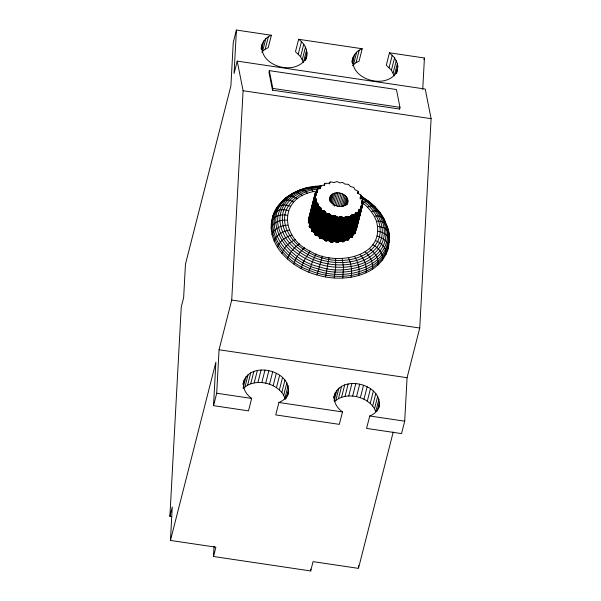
<?xml version="1.0" encoding="UTF-8"?>
<svg xmlns="http://www.w3.org/2000/svg" width="601" height="601" viewBox="0 0 601 601"><rect width="100%" height="100%" fill="white"/><g stroke="black" fill="none" stroke-linecap="round" stroke-linejoin="round"><path stroke-width="0.9" d="M348.813 239.04L348.032 239.964L345.124 239.964L343.404 241.722L340.038 241.249L337.709 242.564L334.472 241.489L331.444 242.233L328.364 240.588L325.472 240.768L323.669 238.995L320.153 238.402L318.425 236.05L315.202 234.931L314.421 232.572L311.543 230.927L311.551 228.583L309.199 226.509L309.853 225.217M357.798 193.575L358.143 191.268L354.958 189.706L353.801 187.392L350.481 186.565L348.407 184.349L344.884 184.079L342.593 182.404L340.046 182.914L336.785 181.555L333.968 182.591L330.633 181.81L328.597 183.358L325.066 183.305L324.255 185.679M358.256 191.802L358.421 193.469L361.058 195.348L360.818 197.924L362.651 199.682L361.517 201.898L362.809 204.363L360.946 206.03L361.426 208.562L358.842 210.027L358.752 212.078L356.062 212.694L355.214 213.603L348.565 239.686M314.901 234.42L321.25 208.923L320.468 207.473L317.997 206.248L317.884 203.739L315.6 201.846L316.329 199.487L314.654 197.12L316.171 194.949L315.232 192.898L317.456 191.291L317.396 188.782L319.8 188.045L320.694 185.626L323.864 185.146L324.743 183.733M287.706 395.105C294.896 370.764 248.506 358.947 243.082 383.723M378.532 408.605C385.722 384.264 339.332 372.447 333.908 397.223M171.751 516.59L169.895 516.312L181.262 306.961L183.643 297.645L185.454 264.2L230.889 85.951L233.256 42.468L236.418 30.05L271.389 35.249L268.219 47.667L265.206 49.154L261.66 52.182M393.242 431.969L358.466 568.381L313.053 561.635L310.679 570.95L213.49 556.503L215.864 547.188L170.451 540.434L172.269 506.996L169.895 516.312M243.533 381.951C242.308 388.539 246.523 394.737 251.661 398.433L248.498 410.859L213.528 405.66L215.887 362.185L170.451 540.434M213.528 405.66L216.698 393.234L219.057 349.759L231.723 300.072L243.089 90.721L237.222 61.107L425.238 89.053L431.105 118.667L419.738 328.018L407.072 377.706L404.706 421.181L401.543 433.606L366.572 428.408L369.743 415.99C374.461 414.149 378.645 410.228 379.441 405.051M236.418 30.05L234.059 73.525L237.222 61.107M213.49 556.503L214.046 546.286M361.411 202.041C368.135 206.827 373.664 213.475 376.474 221.296C391.251 219.342 390.229 239.483 388.156 248.799C378.991 277.369 342.292 282.628 317.043 274.942C291.981 268.467 263.831 244.171 272.974 215.767C278.744 200.681 293.341 190.141 309.064 187.489L311.205 188.834L313.309 191.644L316.855 191.065M376.474 221.296C386.27 258.52 333.48 266.438 310.078 251.128C280.87 237.861 278.075 198.375 313.309 191.644M310.679 570.95L310.777 569.094M358.519 567.457L358.617 565.594M422.728 89.444L424.434 57.996L389.463 52.798L386.3 65.224L391.409 70.189L394.226 75.906L397.396 63.488L394.572 57.764L389.463 52.798M309.214 218.614L309.169 217.292M305.864 59.334C309.042 51.874 305.007 43.572 298.637 39.298L295.467 51.724L300.575 56.689L303.4 62.406L306.563 49.988M334.359 395.45C333.134 402.039 337.349 408.237 342.495 411.933L339.325 424.359L275.746 414.908L278.909 402.49C283.634 400.649 287.819 396.728 288.615 391.552M396.69 72.834L397.832 66.418L397.396 63.488M328.987 257.641L325.569 276.911M388.156 248.799C389.373 242.248 382.777 237.425 377.127 236.02M389.125 242.564L388.832 232.918L386.721 225.135M385.94 254.711C387.119 248.093 381.072 242.714 375.43 240.565M387.299 229.665C385.819 215.068 373.011 203.484 361.036 196.166M382.544 260.188C383.701 253.532 378.322 247.657 372.808 244.78M378.021 265.094C379.186 258.438 374.573 252.157 369.337 248.551M372.485 269.331C373.657 262.705 369.885 256.116 365.07 251.811M366.039 272.816C367.241 266.235 364.356 259.444 360.119 254.493M269.301 70.633L268.993 72.39L272.516 90.165L399.673 109.066L399.981 107.316L396.457 89.534L269.301 70.633L272.824 88.415L272.516 90.165M358.827 275.468C360.067 268.94 358.076 262.066 354.567 256.529M351.007 277.234C352.299 270.758 351.172 263.899 348.55 257.889M342.735 278.068L343.509 267.28L342.194 258.535M355.214 213.603L354.748 214.963L351.457 215.12L349.527 216.938L346.769 216.39L344.042 217.72L340.805 216.645L338.017 217.419L335.11 215.812L331.805 215.924L329.258 213.821L326.486 213.558L324.758 211.206L321.896 210.365L321.204 209.396M334.201 277.962L335.681 267.182L335.621 258.453M347.859 201.207C345.537 210.62 327.936 206.293 329.987 196.91C334.494 187.865 352.389 195.025 346.927 205.001M261.074 48.749C261.6 42.648 265.604 37.292 271.389 35.249M261.563 49.755L263.824 40.883M262.66 51.055L265.83 38.629M265.206 49.154L268.369 36.736M298.276 54.067L301.447 41.649M300.575 56.689L303.745 44.264M302.303 59.491L305.466 47.073M305.195 60.017L307.006 52.918M305.413 60.273L306.765 55.78M243.074 384.565L244.434 379.239M243.037 388.291L245.974 376.759M243.871 388.096L244.938 387.006L248.108 374.581M244.938 387.006L247.604 385.203L250.767 372.778M247.604 385.203L250.722 383.821L253.885 371.395M250.722 383.821L254.193 382.905L257.363 370.479M254.193 382.905L257.927 382.476L261.089 370.058M257.927 382.476L261.803 382.559L264.966 370.133M261.803 382.559L265.71 383.137L268.872 370.712M308.884 217.923L315.375 192.583M308.914 218.103L315.502 192.448M308.982 218.276L315.668 192.335M309.079 218.448L315.412 193.605M309.883 224.03L308.328 222.145L315.548 193.77M308.373 222.325L315.014 196.519M308.456 222.498L315.788 194.04M308.576 222.663L314.909 197.819M315.3 197L315.976 194.333M316.284 192.989L317.29 188.924M308.726 222.821L315.059 197.977M316.494 192.335L317.538 188.661M308.914 222.956L315.247 198.112M315.653 196.414L316.103 194.641M316.637 192.455L317.32 189.788M316.584 192.996L317.719 188.556M316.787 192.756L317.914 188.481M309.222 223.189L315.555 198.345M316.877 193.064L317.553 190.397M309.492 223.452L315.825 198.608M309.718 223.73L316.051 198.886M309.177 226.329L315.668 200.989M309.267 226.69L316.216 199.186M309.68 225.473L316.329 199.487M309.372 226.862L316.336 199.795M309.507 227.02L315.841 202.176M285.227 399.62C283.627 391.935 276.55 386.736 269.526 384.204L272.696 371.779M309.673 227.163L316.006 202.319M309.868 227.291L316.201 202.447M351.84 62.346C352.426 56.224 356.378 50.8 362.215 48.749L359.052 61.167L356.032 62.654L352.486 65.682M319.747 188.737L320.566 185.762M310.086 227.396L316.419 202.552M320.032 188.511L320.694 185.626M320.017 188.819L320.851 185.514M320.363 188.083L321.039 185.424M310.454 227.569L316.787 202.725M352.396 63.255L354.658 54.383M310.792 227.787L317.125 202.943M311.093 228.027L317.426 203.183M311.348 228.29L317.681 203.446M311.551 228.583L317.884 203.739M311.664 228.883L317.997 204.04M353.486 64.555L356.656 52.129M311.408 230.393L318.049 204.348M311.461 230.746L318.042 204.656M311.543 230.927L317.876 206.083M311.664 231.092L317.997 206.248M311.821 231.242L318.154 206.398M312.002 231.385L318.335 206.541M312.204 231.498L318.538 206.654M273.154 385.722L276.317 373.296M312.43 231.588L318.763 206.744M312.663 231.655L318.996 206.812M324.36 185.348L324.923 183.425M356.032 62.654L359.203 50.236M313.061 231.761L319.394 206.917M313.452 231.911L319.785 207.067M313.812 232.099L320.145 207.255M314.135 232.317L320.468 207.473M314.421 232.572L320.754 207.728M314.631 232.857L320.964 208.014M314.781 233.158L321.114 208.314M314.879 233.458L321.212 208.615M314.886 234.067L321.25 208.923M314.962 234.6L321.295 209.757M315.067 234.773L321.4 209.929M315.202 234.931L321.535 210.087M276.475 387.645L279.638 375.227M315.375 235.081L321.7 210.237M315.563 235.209L321.896 210.365M315.78 235.307L322.113 210.463M316.006 235.389L322.339 210.545M316.246 235.434L322.579 210.59M329.498 183.981L329.957 182.208M316.487 235.457L322.82 210.613M316.892 235.487L323.225 210.643M317.305 235.569L323.631 210.726M317.696 235.69L324.029 210.846M318.079 235.847L324.412 211.004M318.425 236.05L324.758 211.206M279.39 389.921L282.553 377.503M318.718 236.298L325.051 211.454M318.958 236.569L325.291 211.725M319.154 236.862L325.487 212.018M319.289 237.162L325.622 212.318M319.409 237.65L325.689 212.626M319.492 237.831L325.825 212.987M319.612 237.996L325.945 213.152M319.762 238.146L326.095 213.302M329.603 199.412L330.512 195.866M319.942 238.289L326.275 213.445M320.153 238.402L326.486 213.558M329.701 201.147L331.286 194.934M320.371 238.492L326.704 213.648M320.611 238.559L326.936 213.716M320.844 238.589L327.177 213.746M330.257 202.131L332.293 194.146M281.816 392.483L284.979 380.065M321.084 238.597L327.417 213.753M321.31 238.574L327.643 213.731M321.7 238.529L328.033 213.686M331.234 202.394L333.495 193.522M322.106 238.529L328.439 213.686M322.519 238.574L328.852 213.731M322.925 238.665L329.258 213.821M332.143 203.731L334.855 193.086M323.315 238.8L329.649 213.956M283.68 395.255L286.85 382.837M323.669 238.995L330.002 214.151M323.984 239.228L330.317 214.384M324.262 239.483L330.595 214.64M333.172 205.272L336.335 192.846M324.487 239.761L330.82 214.918M324.66 240.062L330.993 215.218M324.758 240.235L331.091 215.391M324.901 240.392L331.234 215.549M284.927 398.147L288.097 385.729M325.066 240.543L331.399 215.699M325.261 240.663L331.594 215.819M325.472 240.768L331.805 215.924M334.502 206.12L337.897 192.816M325.704 240.851L332.037 216.007M325.945 240.896L332.27 216.052M326.178 240.918L332.511 216.075M286.204 398.425L288.69 388.667M326.411 240.911L332.744 216.067M326.636 240.866L332.969 216.022M326.839 240.798L333.172 215.954M287.413 396.082L287.864 394.309M327.184 240.678L333.517 215.834M336.312 205.414L339.475 192.989M327.56 240.603L333.893 215.759M327.958 240.573L334.291 215.729M328.364 240.588L334.697 215.744M328.777 240.655L335.11 215.812M337.649 206.676L341.045 193.364M329.168 240.783L335.501 215.939M329.543 240.956L335.876 216.112M329.881 241.166L336.214 216.322M330.189 241.399L336.522 216.563M339.37 206.353L342.54 193.935M330.445 241.67L336.778 216.826M330.603 241.82L336.936 216.976M330.783 241.963L337.116 217.119M330.986 242.075L337.319 217.231M331.211 242.165L337.544 217.322M331.444 242.233L337.777 217.389M331.684 242.263L338.017 217.419M340.977 206.203L343.922 194.671M331.917 242.271L338.25 217.427M332.15 242.248L338.483 217.404M332.361 242.188L338.694 217.344M332.556 242.113L338.889 217.269M332.721 242L339.054 217.156M332.999 241.812L339.332 216.969M333.33 241.67L339.655 216.826M342.427 206.211L345.147 195.558M333.683 241.564L340.016 216.721M334.066 241.504L340.399 216.66M334.472 241.489L340.805 216.645M343.689 206.331L346.176 196.572M334.877 241.542L341.21 216.698M335.283 241.647L341.616 216.803M335.666 241.79L341.999 216.946M344.951 205.662L346.987 197.684M336.034 241.978L342.367 217.134M336.365 242.195L342.69 217.352M336.552 242.323L342.886 217.479M345.966 205.054L347.543 198.848M336.77 242.428L343.103 217.585M336.996 242.504L343.329 217.66M346.709 204.468L347.836 200.035M337.236 242.556L343.569 217.712M337.477 242.571L343.81 217.727M337.709 242.564L344.042 217.72M337.927 242.526L344.26 217.682M338.138 242.458L344.463 217.615M338.318 242.361L344.643 217.517M338.468 242.241L344.801 217.397M338.581 242.105L344.914 217.261M338.784 241.857L345.117 217.021M339.039 241.655L345.365 216.811M339.332 241.474L345.665 216.63M339.67 241.347L346.003 216.503M340.038 241.249L346.371 216.413M340.436 241.234L346.769 216.39M340.842 241.264L347.175 216.42M341.255 241.332L347.588 216.488M341.653 241.452L347.987 216.608M342.029 241.61L348.362 216.766M342.254 241.7L348.588 216.856M342.487 241.767L348.82 216.923M342.728 241.797L349.061 216.953M342.961 241.805L349.294 216.961M343.194 241.782L349.527 216.938M343.404 241.722L349.737 216.886M343.599 241.647L349.932 216.803M343.764 241.534L350.233 216.563M343.997 241.256L350.503 215.969M344.328 240.558L350.661 215.714M344.546 240.325L350.879 215.481M344.816 240.122L351.149 215.278M345.124 239.964L351.457 215.12M389.102 67.575L392.273 55.149M345.492 239.867L351.825 215.023M345.883 239.822L352.216 214.978M357.805 193.402L358.256 191.629M346.281 239.814L352.614 214.97M346.694 239.859L353.027 215.015M347.1 239.949L353.433 215.105M347.34 239.994L353.666 215.15M347.573 240.017L353.906 215.173M347.806 240.009L354.139 215.166M348.032 239.964L354.365 215.12M391.409 70.189L394.572 57.764M348.234 239.897L354.567 215.053M348.415 239.807L354.748 214.963M348.685 239.544L355.522 213.077M348.88 238.447L355.754 212.859M349.421 237.703L356.062 212.694M349.729 237.538L356.408 212.566M360.382 196.782L360.833 195.009M360.284 197.834L360.968 195.167M360.194 198.495L361.058 195.348M350.075 237.41L356.776 212.491M360.209 199.074L361.111 195.52M360.367 198.698L361.133 195.701M350.451 237.335L357.174 212.453M350.841 237.297L351.247 237.312L357.58 212.469M393.129 72.991L396.299 60.573M351.247 237.312L357.82 212.469M351.487 237.312L358.046 212.446M351.713 237.29L358.842 210.027M354.477 227.787L352.584 236.606L351.931 237.237M354.928 226.006L356.28 220.687M356.739 218.907L358.985 209.764M352.118 237.155L359.218 209.539M352.284 237.049L358.872 211.229M352.419 236.914L359.496 209.351M352.509 234.871L353.478 234.044L359.811 209.201M361.554 202.883L362.463 199.337M361.607 203.281L362.576 199.502M353.478 234.044L360.164 209.088M361.742 203.228L362.651 199.682M360.825 207.292L361.276 205.519M361.734 203.754L362.681 199.863M353.839 233.932L360.547 209.028M360.848 207.969L361.524 205.309M354.214 233.864L360.773 208.983M354.44 233.827L360.976 208.915M360.916 208.675L361.817 205.129M354.643 233.759L355.221 233.083L355.679 229.717M356.13 227.944L359.3 215.519M359.751 213.746L360.427 211.086M360.878 209.306L361.329 207.533M354.823 233.669L362.538 203.491M354.973 233.549L362.343 204.911M355.176 233.248L362.538 204.716M355.484 229.973L356.31 229.514L362.816 204.009M396.021 73.517L397.832 66.418M356.31 229.514L362.831 204.19M396.239 73.773L397.599 69.28M333.901 398.065L335.26 392.738M334.088 400.905L336.8 390.259M334.704 401.596L335.771 400.506L338.934 388.081M423.983 59.769L424.434 57.996M335.771 400.506L338.431 398.703L341.601 386.278M338.431 398.703L341.548 397.321L344.711 384.895M341.548 397.321L345.019 396.405L348.189 383.979M345.019 396.405L348.753 395.976L351.916 383.558M348.753 395.976L352.629 396.059L355.792 383.633M352.629 396.059L356.536 396.637L359.699 384.212M378.923 399.229L375.76 411.655C373.379 404.751 367.016 400.086 360.36 397.704L363.522 385.279M363.981 399.222L367.151 386.796M367.301 401.145L370.464 388.727M370.216 403.429L373.386 391.003M372.643 405.991L375.813 393.565M374.506 408.755L377.676 396.337M377.255 411.039L379.516 402.167M317.043 274.942L322.429 256.131M262.434 43.422C257.183 65.532 295.136 77.078 305.864 58.492M353.26 56.922C348.009 79.031 385.97 90.578 396.698 71.992M308.794 272.103L312.362 261.803L316.081 253.945M300.996 268.437L304.091 260.579L310.078 251.128M293.814 264.034C295.745 257.739 299.681 252.12 304.557 247.74M287.413 258.993C289.419 252.675 294.122 247.409 299.636 243.863M281.914 253.412C283.988 247.064 289.449 242.256 295.407 239.566M277.444 247.409C279.57 241.039 285.745 236.786 291.973 234.953M274.101 241.121C276.257 234.728 283.071 231.115 289.397 230.108M388.359 247.131C377.744 278.594 335.831 281.651 309.275 270.345C284.934 262.164 260.594 232.234 277.354 207.202M271.945 234.675C274.116 228.267 281.456 225.375 287.736 225.15M271.036 228.207C273.185 221.814 280.937 219.665 287.038 220.176M356.416 229.364L356.047 228.185M279.758 204.858C283.912 196.888 293.348 193.342 300.936 189.518M272.974 215.767C275.844 207.172 283.552 194.949 293.746 202.214M271.382 221.859C273.478 215.504 281.501 214.099 287.301 215.293M275.791 210.057L278.06 207.082M280.344 203.341L286.241 197.549L291.425 194.206M308.681 221.363L308.328 222.145M298.922 190.697C305.541 187.181 313.519 186.22 321.009 185.964M362.906 203.085L365.889 201.448L368.225 201.14L375.415 207.345L375.813 208.434L373.198 206.098M360.608 196.287L363.034 197.594L361.975 196.79L360.112 197.436C377.022 206.549 390.184 230.145 376.804 247.424C363.628 263.418 340.038 265.221 321.257 259.94C301.469 254.448 280.013 237.568 282.523 214.918C285.528 197.346 304.339 188.038 320.724 187.61M295.542 192.215L292.169 193.732C295.189 190.742 299.764 193.244 302.25 195.708M367.496 207.18C369.855 206.068 373.544 204.768 375.415 207.345M371.335 211.65C374.453 210.523 379.592 210.185 380.733 214.159M317.989 189.15C299.929 189.984 280.254 205.685 285.377 225.33C290.681 244.562 310.154 256.101 328.77 259.512C346.379 262.637 368.451 258.588 377.631 241.549C384.986 226.487 375.264 209.133 362.388 200.674M374.355 216.39C378.367 215.353 384.768 216.518 384.768 221.694M320.761 186.107L307.149 187.767L309.064 187.489M320.408 186.272L314.969 186.505L315.698 186.19L317.26 186.813L318.808 189.014M320.987 186.648C301.86 186.46 279.029 199.367 279.908 220.785C281.651 242.068 301.484 256.604 320.603 262.126C341.638 268.211 369.946 265.229 381.552 244.231C390.327 226.051 376.91 205.97 361.133 196.933M377.653 226.276L384.114 227.802L388.208 231.408C391.942 267.558 345.748 278.255 318.635 269.015C292.492 262.998 262.802 234.067 278.654 206.135L284.108 204.731L290.696 206.218M298.637 39.298L362.215 48.749M272.824 88.415L399.981 107.316M243.089 90.721L431.105 118.667M231.723 300.072L419.738 328.018M219.057 349.759L407.072 377.706M216.698 393.234L251.661 398.433M278.909 402.49L342.495 411.933M369.743 415.99L404.706 421.181M377.879 231.22C382.529 231.948 387.653 234.428 389.117 239.251C385.564 271.802 344.305 279.826 318.034 271.186C293.326 264.801 265.567 240.836 274.582 212.829C278.195 209.216 283.927 209.208 288.533 210.605M356.536 396.637L360.36 397.704M265.71 383.137L269.526 384.204M297.63 198.691L292.086 196.069L288.773 196.091C257.22 220.484 289.329 261.052 319.274 266.731C347.498 277.279 397.366 261.818 385.737 223.895M361.975 196.79L369.63 202.184M368.225 201.14C383.348 211.913 392.716 234.811 380.035 250.872C367.714 266.078 346.101 269.346 327.763 266.22C306.653 262.352 284.581 249.272 278.563 227.463C274.071 210.763 286.579 194.469 302.145 189.518L304.812 190.712L307.517 193.342M379.426 212.025L384.602 220.236M383.13 217.855L387.172 227.268M387.517 228.057L389.05 234.51L388.839 236.14L388.456 234.518M399.319 107.286L399.673 109.066"/></g></svg>
